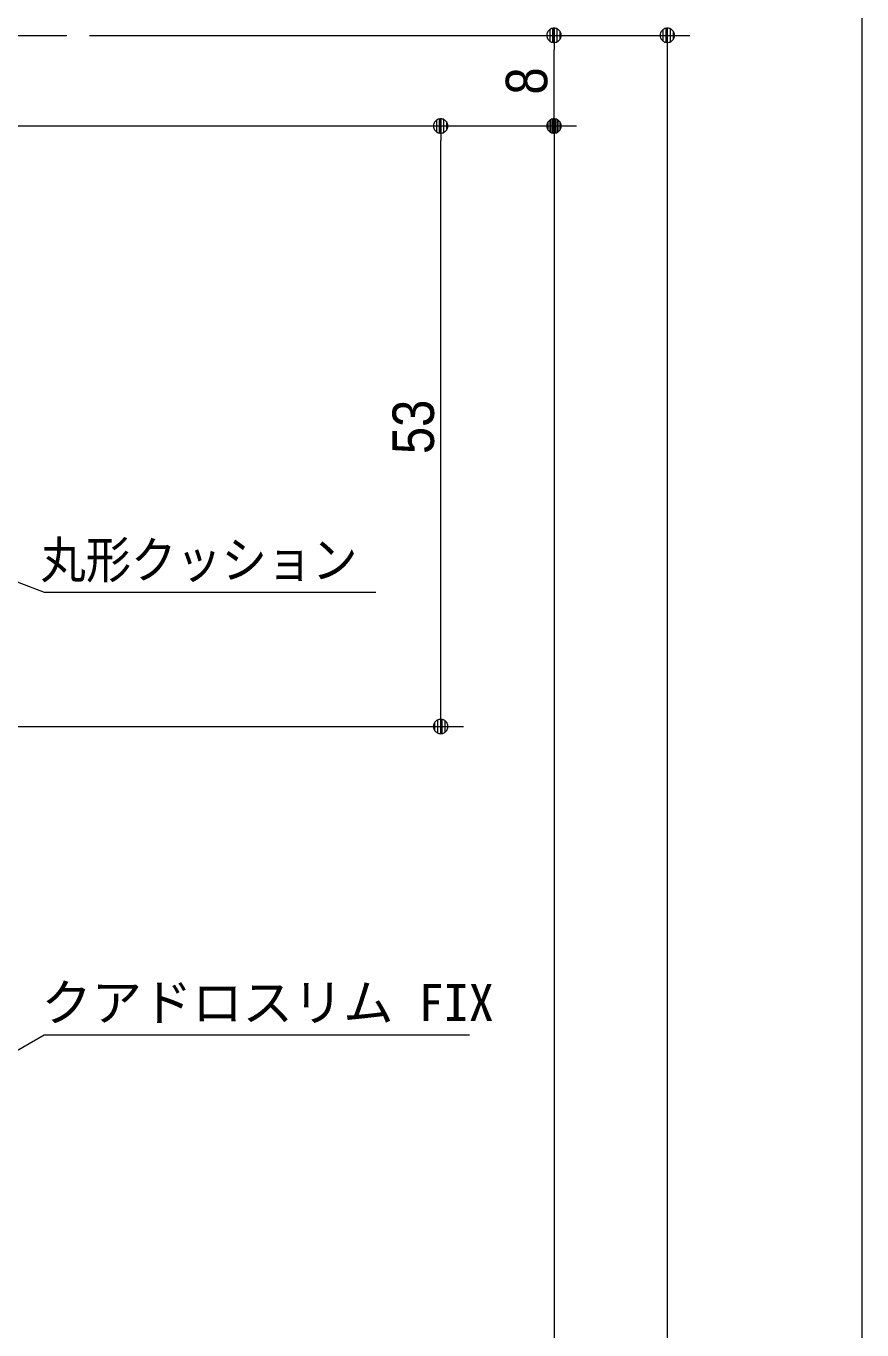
# Model space of a CAD drawing. Units: millimetres, scale not verified. Extents: x -6062 to 6062, y -3045 to 3045.
# Drawn here: x 1475 to 2212, y -152 to 998 of the extents above; entities that cross this region are included whole.
import ezdxf
from ezdxf.enums import TextEntityAlignment as Align

# ---------------------------------------------------------------- set-up
doc = ezdxf.new("R2010")
doc.units = ezdxf.units.MM
doc.header["$LTSCALE"] = 20
for name, color, linetype, lineweight in [('0-1_0', 7, 'Continuous', 9), ('0-2_2寸法-1', 7, 'Continuous', 9), ('0-3_2寸法-3', 7, 'Continuous', 9), ('0-4_3一般', 7, 'Continuous', 9), ('0-5_1図面枠', 7, 'Continuous', 9)]:
    doc.layers.add(name, color=color, linetype=linetype, lineweight=lineweight)
doc.styles.add('ＭＳ ゴシック', font='')
doc.styles.add('ＭＳ Ｐゴシック', font='')
doc.styles.get('ＭＳ ゴシック').set_extended_font_data('MS Gothic')
doc.styles.get('ＭＳ Ｐゴシック').set_extended_font_data('MS PGothic')

# ---------------------------------------------------------------- blocks, each defined once
blk = doc.blocks.new('グループ-91')
at = {"layer": '0-4_3一般'}
blk.add_line((35563.7, 19804.9), (65963.7, 19804.9), dxfattribs=at)
blk = doc.blocks.new('グループ-92')
at = {"layer": '0-4_3一般'}
blk.add_blockref('グループ-91', (0, 0), dxfattribs=at)
blk = doc.blocks.new('_Dot')
at = {"layer": '0-1_0'}
for p, q in [((-10, 0), (-20, 0)), ((9.78, 2), (-9.78, 2)), ((7.99, 6), (-7.99, 6)), ((9.16, -3.98), (-9.16, -3.98)), ((6, -7.98), (-6, -7.98))]:
    blk.add_line(p, q, dxfattribs=at)
for points in [[(10, 0), (9.92, 1.25), (9.69, 2.49), (9.3, 3.68), (8.76, 4.82), (8.09, 5.88), (7.29, 6.85), (6.37, 7.71), (5.36, 8.44), (4.26, 9.05), (3.09, 9.51), (1.87, 9.82), (0.63, 9.98), (-0.63, 9.98), (-1.87, 9.82), (-3.09, 9.51), (-4.26, 9.05), (-5.36, 8.44), (-6.37, 7.71), (-7.29, 6.85), (-8.09, 5.88), (-8.76, 4.82), (-9.3, 3.68), (-9.69, 2.49), (-9.92, 1.25), (-10, 0), (0, 0)], [(-10, 0), (-9.92, -1.25), (-9.69, -2.49), (-9.3, -3.68), (-8.76, -4.82), (-8.09, -5.88), (-7.29, -6.85), (-6.37, -7.71), (-5.36, -8.44), (-4.26, -9.05), (-3.09, -9.51), (-1.87, -9.82), (-0.63, -9.98), (0.63, -9.98), (1.87, -9.82), (3.09, -9.51), (4.26, -9.05), (5.36, -8.44), (6.37, -7.71), (7.29, -6.85), (8.09, -5.88), (8.76, -4.82), (9.3, -3.68), (9.69, -2.49), (9.92, -1.25), (10, 0), (0, 0)]]:
    blk.add_lwpolyline(points, close=True, dxfattribs=at)
blk = doc.blocks.new('グループ-97')
at = {"layer": '0-5_1図面枠'}
blk.add_lwpolyline([(-80000, 55400), (80000, 55400), (80000, -55400), (-80000, -55400)], close=True, dxfattribs=at)
blk = doc.blocks.new('図面枠')
at = {"layer": '0-5_1図面枠'}
blk.add_blockref('グループ-97', (0, 0), dxfattribs=at)

msp = doc.modelspace()

# ---------------------------------------------------------------- linework, layer by layer
at = {"layer": '0-2_2寸法-1'}
for p, q in [((1530.68, 990.25), (1960.68, 990.25)), ((1960.68, 990.25), (2060.68, 990.25)), ((1940.68, 922.96), (1940.68, 977.53)), ((2040.68, 977.53), (2040.68, -1987.29)), ((1170.68, 910.25), (1860.68, 910.25)), ((1860.68, 910.25), (1960.68, 910.25)), ((1860.68, 910.25), (1960.68, 910.25)), ((1840.68, 392.96), (1840.68, 897.53)), ((1940.68, 897.53), (1940.68, -1987.29)), ((1157.68, 380.25), (1860.68, 380.25))]:
    msp.add_line(p, q, dxfattribs=at)
at = {"layer": '0-3_2寸法-3'}
for points in [[(780.68, 770.25), (1490.68, 498.89), (1783.54, 498.89)], [(1084.5, -126.51), (1490.68, 108), (1866.12, 108)]]:
    msp.add_lwpolyline(points, dxfattribs=at)

# ---------------------------------------------------------------- block references
at = {"layer": '0-2_2寸法-1', "xscale": 0.6356201, "yscale": 0.6356201}
for p, rotation in [((1940.68, 990.25), 90), ((2040.68, 990.25), 90), ((1940.68, 910.25), 270), ((1840.68, 910.25), 90), ((1940.68, 910.25), 90), ((1840.68, 380.25), 270)]:
    msp.add_blockref('_Dot', p, dxfattribs=dict(at, rotation=rotation))
at = {"layer": '0-4_3一般', "xscale": 0.05, "yscale": 0.05}
msp.add_blockref('グループ-92', (-1787.5, 0), dxfattribs=at)
at = {"layer": '0-5_1図面枠', "xscale": 0.05, "yscale": 0.05}
msp.add_blockref('図面枠', (-1787.5, 0), dxfattribs=at)

# ---------------------------------------------------------------- texts
at = {"layer": '0-2_2寸法-1', "style": 'ＭＳ Ｐゴシック', "width": 0.9}
for s, p in [('8', (1945.74, 937.95)), ('53', (1845.74, 620.65))]:
    msp.add_text(s, height=36.66, rotation=90, dxfattribs=at).set_placement(p, align=Align.BOTTOM_LEFT)
at = {"layer": '0-3_2寸法-3', "style": 'ＭＳ ゴシック', "width": 0.9}
msp.add_text('丸形クッション', height=32.55, dxfattribs=at).set_placement((1487.4, 501.28), align=Align.BOTTOM_LEFT)
at = {"layer": '0-3_2寸法-3', "style": 'ＭＳ ゴシック'}
msp.add_text('クアドロスリム FIX', height=32.55, dxfattribs=at).set_placement((1488.18, 110.6), align=Align.BOTTOM_LEFT)

doc.saveas('drawing.dxf')
